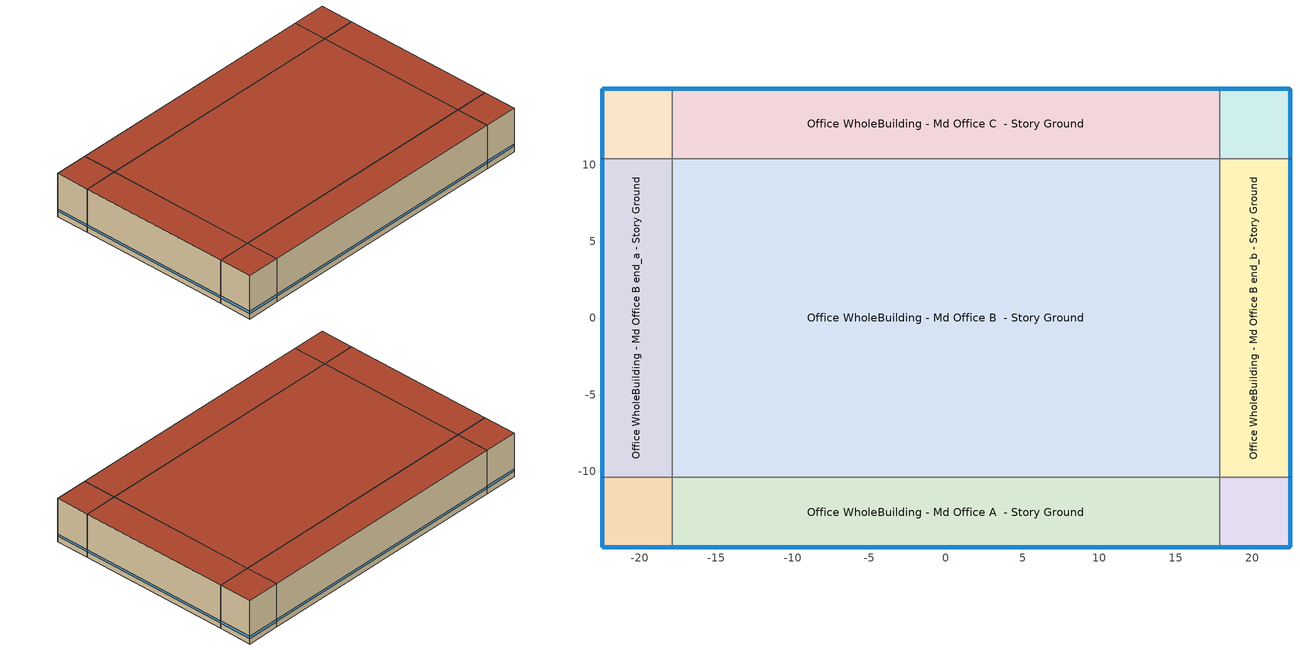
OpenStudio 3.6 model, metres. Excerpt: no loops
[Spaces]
Office WholeBuilding - Md Office A end_a - Story Ground
 floor ground (Foundation F 093 Perim 914 Area 209): -22.45,-14.97 -22.45,-10.4 -17.88,-10.4 -17.88,-14.97 z0
 wall outside: -22.45,-10.4 -22.45,-14.97 -17.88,-14.97 z0:6.1
 wall to Office WholeBuilding - Md Office B end_a - Story Ground: -17.88,-10.4 -22.45,-10.4 z0:6.1
 wall to Office WholeBuilding - Md Office A  - Story Ground: -17.88,-14.97 -17.88,-10.4 z0:6.1
 window: -22.45,-10.42 -22.45,-14.94 / -22.43,-14.97 -17.9,-14.97 z0.76:1.07
 roof outside: -17.88,-14.97 -17.88,-10.4 -22.45,-10.4 -22.45,-14.97 z6.1
Office WholeBuilding - Md Office B end_a - Story Ground
 floor ground (Foundation F 093 Perim 2079 Area 9505): -22.45,-10.4 -22.45,10.4 -17.88,10.4 -17.88,-10.4 z0
 wall outside: -22.45,10.4 -22.45,-10.4 z0:6.1
 wall to Office WholeBuilding - Md Office C end_a - Story Ground: -17.88,10.4 -22.45,10.4 z0:6.1
 wall to Office WholeBuilding - Md Office B  - Story Ground: -17.88,-10.4 -17.88,10.4 z0:6.1
 window: -22.45,10.37 -22.45,-10.37 z0.76:1.07
 roof outside: -17.88,-10.4 -17.88,10.4 -22.45,10.4 -22.45,-10.4 z6.1
Office WholeBuilding - Md Office C end_a - Story Ground
 floor ground (Foundation F 093 Perim 914 Area 209): -22.45,10.4 -22.45,14.97 -17.88,14.97 -17.88,10.4 z0
 wall outside: -17.88,14.97 -22.45,14.97 -22.45,10.4 z0:6.1
 wall to Office WholeBuilding - Md Office C  - Story Ground: -17.88,10.4 -17.88,14.97 z0:6.1
 window: -22.45,14.94 -22.45,10.42 / -17.9,14.97 -22.43,14.97 z0.76:1.07
 roof outside: -17.88,10.4 -17.88,14.97 -22.45,14.97 -22.45,10.4 z6.1
Office WholeBuilding - Md Office A  - Story Ground
 floor ground (Foundation F 093 Perim 3576 Area 16349): -17.88,-14.97 -17.88,-10.4 17.88,-10.4 17.88,-14.97 z0
 wall outside: -17.88,-14.97 17.88,-14.97 z0:6.1
 wall to Office WholeBuilding - Md Office B  - Story Ground: 17.88,-10.4 -17.88,-10.4 z0:6.1
 wall to Office WholeBuilding - Md Office A end_b - Story Ground: 17.88,-14.97 17.88,-10.4 z0:6.1
 window: -17.85,-14.97 17.85,-14.97 z0.76:1.07
 roof outside: 17.88,-14.97 17.88,-10.4 -17.88,-10.4 -17.88,-14.97 z6.1
Office WholeBuilding - Md Office B  - Story Ground
 floor ground (Foundation F 093 Perim 0 Area 74343): -17.88,-10.4 -17.88,10.4 17.88,10.4 17.88,-10.4 z0
 wall to Office WholeBuilding - Md Office C  - Story Ground: 17.88,10.4 -17.88,10.4 z0:6.1
 wall to Office WholeBuilding - Md Office B end_b - Story Ground: 17.88,-10.4 17.88,10.4 z0:6.1
 roof outside: 17.88,-10.4 17.88,10.4 -17.88,10.4 -17.88,-10.4 z6.1
Office WholeBuilding - Md Office C  - Story Ground
 floor ground (Foundation F 093 Perim 3576 Area 16349): -17.88,10.4 -17.88,14.97 17.88,14.97 17.88,10.4 z0
 wall outside: 17.88,14.97 -17.88,14.97 z0:6.1
 wall to Office WholeBuilding - Md Office C end_b - Story Ground: 17.88,10.4 17.88,14.97 z0:6.1
 window: 17.85,14.97 -17.85,14.97 z0.76:1.07
 roof outside: 17.88,10.4 17.88,14.97 -17.88,14.97 -17.88,10.4 z6.1
Office WholeBuilding - Md Office A end_b - Story Ground
 floor ground (Foundation F 093 Perim 914 Area 209): 17.88,-14.97 17.88,-10.4 22.45,-10.4 22.45,-14.97 z0
 wall outside: 17.88,-14.97 22.45,-14.97 22.45,-10.4 z0:6.1
 wall to Office WholeBuilding - Md Office B end_b - Story Ground: 22.45,-10.4 17.88,-10.4 z0:6.1
 window: 22.45,-14.94 22.45,-10.42 / 17.9,-14.97 22.43,-14.97 z0.76:1.07
 roof outside: 22.45,-14.97 22.45,-10.4 17.88,-10.4 17.88,-14.97 z6.1
Office WholeBuilding - Md Office B end_b - Story Ground
 floor ground (Foundation F 093 Perim 2079 Area 9505): 17.88,-10.4 17.88,10.4 22.45,10.4 22.45,-10.4 z0
 wall outside: 22.45,-10.4 22.45,10.4 z0:6.1
 wall to Office WholeBuilding - Md Office C end_b - Story Ground: 22.45,10.4 17.88,10.4 z0:6.1
 window: 22.45,-10.37 22.45,10.37 z0.76:1.07
 roof outside: 22.45,-10.4 22.45,10.4 17.88,10.4 17.88,-10.4 z6.1
Office WholeBuilding - Md Office C end_b - Story Ground
 floor ground (Foundation F 093 Perim 914 Area 209): 17.88,10.4 17.88,14.97 22.45,14.97 22.45,10.4 z0
 wall outside: 22.45,10.4 22.45,14.97 17.88,14.97 z0:6.1
 window: 22.43,14.97 17.9,14.97 / 22.45,10.42 22.45,14.94 z0.76:1.07
 roof outside: 22.45,10.4 22.45,14.97 17.88,14.97 17.88,10.4 z6.1
[Site]
Kodiak Airport: Latitude {deg}=57.75; Longitude {deg}=-152.5; Time Zone {hr}=-9; Elevation {m}=5; Terrain=City
[ClimateZones]
Climate Zone Institution Name 1=ASHRAE; Climate Zone Document Name 1=ANSI/ASHRAE Standard 169; Climate Zone Document Year 1=2006; Climate Zone Value 1=8A; Climate Zone Institution Name 2=CEC; Climate Zone Document Name 2=California Climate Zone Descriptions; Climate Zone Document Year 2=1995
[Site:WaterMainsTemperature]
Calculation Method=Correlation; Annual Average Outdoor Air Temperature {C}=-1.525; Maximum Difference In Monthly Average Outdoor Air Temperatures {deltaC}=36.2
[Site:GroundTemperature:FCfactorMethod]
January Ground Temperature {C}=-3.1; February Ground Temperature {C}=-17.7; March Ground Temperature {C}=-19.3; April Ground Temperature {C}=-17.6; May Ground Temperature {C}=-15.4; June Ground Temperature {C}=-10.3; July Ground Temperature {C}=0.7; August Ground Temperature {C}=10.6; September Ground Temperature {C}=16; October Ground Temperature {C}=16.9; November Ground Temperature {C}=14.2; December Ground Temperature {C}=6.7
[SizingPeriod:DesignDay] Barometric Pressure {Pa}=100917; Rain Indicator=No; Snow Indicator=No; Day of Month=21; Daylight Saving Time Indicator=No; Humidity Condition Type=Wetbulb; Dry-Bulb Temperature Range Modifier Type=DefaultMultipliers
Name | Maximum Dry-Bulb Temperature {C} | Daily Dry-Bulb Temperature Range {deltaC} | Wind Speed {m/s} | Wind Direction {deg} | Month | Day Type | Wetbulb or DewPoint at Maximum Dry-Bulb {C} | Solar Model Indicator | ASHRAE Clear Sky Optical Depth for Beam Irradiance | ASHRAE Clear Sky Optical Depth for Diffuse Irradiance | Sky Clearness
Kodiak December .4% Condns WB=>MCDB | 6.5 | 5.1 | 5 | 320 | 12 | SummerDesignDay | 6.2 | ASHRAETau | 0.359 | 2.403
Kodiak November .4% Condns WB=>MCDB | 8.7 | 5.3 | 5 | 320 | 11 | SummerDesignDay | 8.2 | ASHRAETau | 0.358 | 2.388
Kodiak October .4% Condns WB=>MCDB | 11.3 | 6.2 | 5 | 320 | 10 | SummerDesignDay | 10.7 | ASHRAETau | 0.34 | 2.431
Kodiak September .4% Condns WB=>MCDB | 16.2 | 6.4 | 5 | 320 | 9 | SummerDesignDay | 13.8 | ASHRAETau | 0.333 | 2.489
Kodiak August .4% Condns WB=>MCDB | 21.4 | 6.3 | 5 | 320 | 8 | SummerDesignDay | 16.9 | ASHRAETau | 0.322 | 2.497
Kodiak July .4% Condns WB=>MCDB | 22.8 | 5.5 | 5 | 320 | 7 | SummerDesignDay | 16.6 | ASHRAETau | 0.316 | 2.499
Kodiak June .4% Condns WB=>MCDB | 20.3 | 5.4 | 5 | 320 | 6 | SummerDesignDay | 14.7 | ASHRAETau | 0.317 | 2.453
Kodiak May .4% Condns WB=>MCDB | 17 | 5.9 | 5 | 320 | 5 | SummerDesignDay | 11.2 | ASHRAETau | 0.314 | 2.447
Kodiak April .4% Condns WB=>MCDB | 11.4 | 5.4 | 5 | 320 | 4 | SummerDesignDay | 8 | ASHRAETau | 0.323 | 2.439
Kodiak March .4% Condns WB=>MCDB | 6.3 | 5.5 | 5 | 320 | 3 | SummerDesignDay | 5.2 | ASHRAETau | 0.337 | 2.384
Kodiak February .4% Condns WB=>MCDB | 6.1 | 4.9 | 5 | 320 | 2 | SummerDesignDay | 5.5 | ASHRAETau | 0.336 | 2.429
Kodiak January .4% Condns WB=>MCDB | 5.7 | 4.7 | 5 | 320 | 1 | SummerDesignDay | 5.5 | ASHRAETau | 0.326 | 2.48
Kodiak December .4% Condns DB=>MCWB | 6.9 | 5.1 | 5 | 320 | 12 | SummerDesignDay | 5.6 | ASHRAETau | 0.359 | 2.403
Kodiak November .4% Condns DB=>MCWB | 9.4 | 5.3 | 5 | 320 | 11 | SummerDesignDay | 7.3 | ASHRAETau | 0.358 | 2.388
Kodiak October .4% Condns DB=>MCWB | 12.6 | 6.2 | 5 | 320 | 10 | SummerDesignDay | 9.4 | ASHRAETau | 0.34 | 2.431
Kodiak September .4% Condns DB=>MCWB | 18 | 6.4 | 5 | 320 | 9 | SummerDesignDay | 12.5 | ASHRAETau | 0.333 | 2.489
Kodiak August .4% Condns DB=>MCWB | 22.6 | 6.3 | 5 | 320 | 8 | SummerDesignDay | 16 | ASHRAETau | 0.322 | 2.497
Kodiak July .4% Condns DB=>MCWB | 24.2 | 5.5 | 5 | 320 | 7 | SummerDesignDay | 16.2 | ASHRAETau | 0.316 | 2.499
Kodiak June .4% Condns DB=>MCWB | 22.3 | 5.4 | 5 | 320 | 6 | SummerDesignDay | 13.8 | ASHRAETau | 0.317 | 2.453
Kodiak May .4% Condns DB=>MCWB | 18.8 | 5.9 | 5 | 320 | 5 | SummerDesignDay | 10.5 | ASHRAETau | 0.314 | 2.447
Kodiak April .4% Condns DB=>MCWB | 12.9 | 5.4 | 5 | 320 | 4 | SummerDesignDay | 7 | ASHRAETau | 0.323 | 2.439
Kodiak March .4% Condns DB=>MCWB | 8.3 | 5.5 | 5 | 320 | 3 | SummerDesignDay | 3.9 | ASHRAETau | 0.337 | 2.384
Kodiak February .4% Condns DB=>MCWB | 6.9 | 4.9 | 5 | 320 | 2 | SummerDesignDay | 4.6 | ASHRAETau | 0.336 | 2.429
Kodiak January .4% Condns DB=>MCWB | 6.8 | 4.7 | 5 | 320 | 1 | SummerDesignDay | 4 | ASHRAETau | 0.326 | 2.48
Kodiak Ann Clg .4% Condns WB=>MDB | 18.9 | 6.3 | 5 | 320 | 8 | SummerDesignDay | 15 | ASHRAETau | 0.322 | 2.497
Kodiak Ann Clg .4% Condns DB=>MWB | 20.3 | 6.3 | 5 | 320 | 8 | SummerDesignDay | 14.1 | ASHRAETau | 0.322 | 2.497
Kodiak Ann Htg 99.6% Condns DB | -12.8 | 0 | 5.6 | 290 | 1 | WinterDesignDay | -12.8 | ASHRAEClearSky |  |  | 0
[Building]
DOE Ref 1980-2004|MediumOffice: North Axis {deg}=0; Default Construction Set=DOE Ref 1980-2004 - Office - ASHRAE 169-2013-8A; Default Schedule Set=Building Default Schedule Set; Standards Number of Stories=1; Standards Number of Above Ground Stories=1; Standards Building Type=Office
[Material:NoMass] Thermal Absorptance=0.9; Solar Absorptance=0.7
Name | Roughness | Thermal Resistance {m2-K/W} | Visible Absorptance
CP02 CARPET PAD | VeryRough | 0.21648 | 0.8
Typical Carpet Pad | Smooth | 0.21648 | 0.8
Typical Insulation R-18.89 | Smooth | 3.32639 | 0.7
Typical Insulation R-31.14 | Smooth | 5.48422 | 0.7
Typical Insulation | Smooth | 0.0282222 | 0.7
[Material]
Name | Roughness | Thickness {m} | Conductivity {W/m-K} | Density {kg/m3} | Specific Heat {J/kg-K} | Thermal Absorptance | Solar Absorptance | Visible Absorptance
100mm Normalweight concrete floor | MediumSmooth | 0.1016 | 2.31 | 2322 | 832
G01 13mm gypsum board | Smooth | 0.0127 | 0.16 | 800 | 1090 | 0.9 | 0.7 | 0.5
4 in. Normalweight Concrete Floor | MediumRough | 0.1016 | 2.31 | 2322 | 832 | 0.9 | 0.7 | 0.7
8 in. Concrete Block Basement Wall | MediumRough | 0.2032 | 1.326 | 1842 | 912 | 0.9 | 0.7 | 0.7
F08 Metal surface; Metal Roof Surface | Smooth | 0.0008 | 45.28 | 7824 | 500 | 0.9 | 0.7 | 0.7
G05 25mm wood | MediumSmooth | 0.0254 | 0.15 | 608 | 1630 | 0.9 | 0.5 | 0.5
1IN Stucco | Smooth | 0.0253 | 0.6918 | 1858 | 837 | 0.9 | 0.7 | 0.92
8IN CONCRETE HW RefBldg | Rough | 0.2032 | 1.311 | 2240 | 836.8 | 0.9 | 0.7 | 0.7
1/2IN Gypsum | Smooth | 0.0127 | 0.16 | 784.9 | 830 | 0.9 | 0.4 | 0.4
Roof Membrane | VeryRough | 0.0095 | 0.16 | 1121.29 | 1460 | 0.9 | 0.7 | 0.7
6 in. Normalweight Concrete Floor | MediumRough | 0.1524 | 2.31 | 2322 | 832 | 0.9 | 0.7 | 0.7
[Construction:FfactorGroundFloor] F-Factor {W/m-K}=0.934597
Name | Area {m2} | PerimeterExposed {m}
Foundation F 093 Perim 914 Area 209 | 20.9032 | 9.144
Foundation F 093 Perim 2079 Area 9505 | 95.0547 | 20.7906
Foundation F 093 Perim 3576 Area 16349 | 163.485 | 35.7579
Foundation F 093 Perim 0 Area 74343 | 743.429 | 0
[DefaultSurfaceConstructions]
Name | Floor Construction | Wall Construction | Roof Ceiling Construction
Default Surface Constructions 7 | Typical Insulated Exterior Mass Floor | Typical Insulated Exterior Mass Wall R-21.28 | Typical IEAD Roof R-32.26
Default Surface Constructions 8 | Typical Interior Floor | Typical Interior Wall | Typical Interior Ceiling
Default Surface Constructions 9 | Typical Insulated Carpeted 6in Slab Floor | Typical Insulated Basement Mass Wall
[Construction]
Typical Interior Floor: 100mm Normalweight concrete floor, CP02 CARPET PAD
Typical Interior Wall: G01 13mm gypsum board, G01 13mm gypsum board
Typical Interior Ceiling: CP02 CARPET PAD, 100mm Normalweight concrete floor
Typical Insulated Basement Mass Wall: 8 in. Concrete Block Basement Wall
Typical Interior Window: Clear 3mm
Typical Interior Door; Typical Interior Partition: G05 25mm wood
Typical Insulated Exterior Mass Floor: Typical Insulation R-18.89, 4 in. Normalweight Concrete Floor, Typical Carpet Pad
Typical Insulated Exterior Mass Wall R-21.28: 1IN Stucco, 8IN CONCRETE HW RefBldg, Typical Insulation R-18.89, 1/2IN Gypsum
Typical IEAD Roof R-32.26: Roof Membrane, Typical Insulation R-31.14, Metal Roof Surface
Typical Insulated Carpeted 6in Slab Floor: 6 in. Normalweight Concrete Floor, Typical Carpet Pad
U 0.52 SHGC 0.615 Simple Glazing Window U-0.52 SHGC 0.49: U 0.52 SHGC 0.615 Simple Glazing U-0.52 SHGC 0.49
U 0.52 SHGC 0.615 Simple Glazing Window U-0.52 SHGC 0.49 1: U 0.52 SHGC 0.615 Simple Glazing U-0.52 SHGC 0.49 1
Typical Insulated Metal Door: F08 Metal surface, Typical Insulation
U 0.88 SHGC 0.16 Sgl Ref-A-L Clr 6mm: REF A CLEAR LO 6MM
Typical Overhead Door: Typical Insulation
[DefaultSubSurfaceConstructions]
Name | Fixed Window Construction | Operable Window Construction | Door Construction | Glass Door Construction | Overhead Door Construction | Tubular Daylight Dome Construction | Tubular Daylight Diffuser Construction
Default Sub Surface Constructions 5 | U 0.52 SHGC 0.615 Simple Glazing Window U-0.52 SHGC 0.49 | U 0.52 SHGC 0.615 Simple Glazing Window U-0.52 SHGC 0.49 1 | Typical Insulated Metal Door | U 0.88 SHGC 0.16 Sgl Ref-A-L Clr 6mm | Typical Overhead Door | Typical Interior Window | Typical Interior Window
Default Sub Surface Constructions 6 | Typical Interior Window | Typical Interior Window | Typical Interior Door
[WindowMaterial:Glazing] Optical Data Type=SpectralAverage; Infrared Transmittance at Normal Incidence=0; Front Side Infrared Hemispherical Emissivity=0.84; Conductivity {W/m-K}=0.9; Dirt Correction Factor for Solar and Visible Transmittance=1; Solar Diffusing=No
Name | Thickness {m} | Solar Transmittance at Normal Incidence | Front Side Solar Reflectance at Normal Incidence | Back Side Solar Reflectance at Normal Incidence | Visible Transmittance at Normal Incidence | Front Side Visible Reflectance at Normal Incidence | Back Side Visible Reflectance at Normal Incidence | Back Side Infrared Hemispherical Emissivity
Clear 3mm | 0.003 | 0.837 | 0.075 | 0.075 | 0.898 | 0.081 | 0.081 | 0.84
REF A CLEAR LO 6MM | 0.006 | 0.066 | 0.341 | 0.493 | 0.08 | 0.41 | 0.37 | 0.4
[DefaultConstructionSet]
DOE Ref 1980-2004 - Office - ASHRAE 169-2013-8A: Default Exterior Surface Constructions=Default Surface Constructions 7; Default Interior Surface Constructions=Default Surface Constructions 8; Default Ground Contact Surface Constructions=Default Surface Constructions 9; Default Exterior SubSurface Constructions=Default Sub Surface Constructions 5; Default Interior SubSurface Constructions=Default Sub Surface Constructions 6; Interior Partition Construction=Typical Interior Partition
[WindowMaterial:SimpleGlazingSystem] U-Factor {W/m2-K}=2.9527; Solar Heat Gain Coefficient=0.49; Visible Transmittance=0.41
U 0.52 SHGC 0.615 Simple Glazing U-0.52 SHGC 0.49; U 0.52 SHGC 0.615 Simple Glazing U-0.52 SHGC 0.49 1
[SpaceType]
Office WholeBuilding - Md Office - DOE Ref 1980-2004: Default Schedule Set=Office WholeBuilding - Md Office Schedule Set; Design Specification Outdoor Air Object=Office WholeBuilding - Md Office Ventilation; Standards Building Type=Office; Standards Space Type=WholeBuilding - Md Office
[People:Definition]
Office WholeBuilding - Md Office People Definition: Number of People Calculation Method=People/Area; People per Space Floor Area {person/m2}=0.0538196; Fraction Radiant=0.3
[Lights:Definition]
Office WholeBuilding - Md Office Lights Definition: Design Level Calculation Method=Watts/Area; Watts per Space Floor Area {W/m2}=16.8993; Fraction Radiant=0.4; Fraction Visible=0.2; Return Air Fraction=0.4
[ElectricEquipment:Definition]
Office WholeBuilding - Md Office Elec Equip Definition: Design Level Calculation Method=Watts/Area; Watts per Space Floor Area {W/m2}=10.7639; Fraction Latent=0; Fraction Radiant=0.5; Fraction Lost=0
[AvailabilityManager:NightCycle] Applicability Schedule=Always On Discrete; Control Type=CycleOnAny; Thermostat Tolerance {deltaC}=1; Cycling Run Time {s}=1800
Availability Manager Night Cycle 1; Availability Manager Night Cycle 2; Availability Manager Night Cycle 3; Availability Manager Night Cycle 4; Availability Manager Night Cycle 5; Availability Manager Night Cycle 6; Availability Manager Night Cycle 7; Availability Manager Night Cycle 8; Availability Manager Night Cycle 9; Availability Manager Night Cycle 10; Availability Manager Night Cycle 11; Availability Manager Night Cycle 12; Availability Manager Night Cycle 13; Availability Manager Night Cycle 14
[Exterior:Lights:Definition]
Name | Design Level {W}
Occ Sensing Exterior Lights Def | 861.3
NonDimming Exterior Lights Def | 50.7
[Exterior:Lights] Control Option=AstronomicalClock
Name | Exterior Lights Definition | Schedule
Occ Sensing Exterior Lights Def | Occ Sensing Exterior Lights Def | OfficeSmall Exterior_lighting_schedule_b
NonDimming Exterior Lights Def | NonDimming Exterior Lights Def | OfficeSmall Exterior_lighting_schedule_a
[BuildingStory]
Story Ground: Nominal Z Coordinate {m}=0; Nominal Floor to Floor Height {m}=6.096
[Space] Space Type=Office WholeBuilding - Md Office - DOE Ref 1980-2004; Building Story=Story Ground
Name | Thermal Zone
Office WholeBuilding - Md Office A end_a - Story Ground | Zone Office WholeBuilding - Md Office A end_a - Story Ground
Office WholeBuilding - Md Office B end_a - Story Ground | Zone Office WholeBuilding - Md Office B end_a - Story Ground
Office WholeBuilding - Md Office C end_a - Story Ground | Zone Office WholeBuilding - Md Office C end_a - Story Ground
Office WholeBuilding - Md Office A  - Story Ground | Zone Office WholeBuilding - Md Office A  - Story Ground
Office WholeBuilding - Md Office B  - Story Ground | Zone Office WholeBuilding - Md Office B  - Story Ground
Office WholeBuilding - Md Office C  - Story Ground | Zone Office WholeBuilding - Md Office C  - Story Ground
Office WholeBuilding - Md Office A end_b - Story Ground | Zone Office WholeBuilding - Md Office A end_b - Story Ground
Office WholeBuilding - Md Office B end_b - Story Ground | Zone Office WholeBuilding - Md Office B end_b - Story Ground
Office WholeBuilding - Md Office C end_b - Story Ground | Zone Office WholeBuilding - Md Office C end_b - Story Ground
[ThermalZone] Multiplier=1; Use Ideal Air Loads=No
Name | Thermostat
Zone Office WholeBuilding - Md Office A end_a - Story Ground | Office WholeBuilding - Md Office - DOE Ref 1980-2004 Thermostat 1
Zone Office WholeBuilding - Md Office B end_a - Story Ground | Office WholeBuilding - Md Office - DOE Ref 1980-2004 Thermostat 4
Zone Office WholeBuilding - Md Office C end_a - Story Ground | Office WholeBuilding - Md Office - DOE Ref 1980-2004 Thermostat 7
Zone Office WholeBuilding - Md Office A  - Story Ground | Office WholeBuilding - Md Office - DOE Ref 1980-2004 Thermostat
Zone Office WholeBuilding - Md Office B  - Story Ground | Office WholeBuilding - Md Office - DOE Ref 1980-2004 Thermostat 3
Zone Office WholeBuilding - Md Office C  - Story Ground | Office WholeBuilding - Md Office - DOE Ref 1980-2004 Thermostat 6
Zone Office WholeBuilding - Md Office A end_b - Story Ground | Office WholeBuilding - Md Office - DOE Ref 1980-2004 Thermostat 2
Zone Office WholeBuilding - Md Office B end_b - Story Ground | Office WholeBuilding - Md Office - DOE Ref 1980-2004 Thermostat 5
Zone Office WholeBuilding - Md Office C end_b - Story Ground | Office WholeBuilding - Md Office - DOE Ref 1980-2004 Thermostat 8
[DesignSpecification:OutdoorAir]
Office WholeBuilding - Md Office Ventilation: Outdoor Air Method=Sum; Outdoor Air Flow per Person {m3/s-person}=0.00943895
[DefaultScheduleSet]
Name | Number of People Schedule | People Activity Level Schedule | Lighting Schedule | Electric Equipment Schedule | Infiltration Schedule | Hours of Operation Schedule
Office WholeBuilding - Md Office Schedule Set | Medium Office Bldg Occ | Medium Office Activity | Office Bldg Light | Medium Office Bldg Equip | Medium Office Infil Quarter On
Building Default Schedule Set |  |  |  |  |  | Building Hours of Operation NonResidential
[People]
Office WholeBuilding - Md Office People: People Definition=Office WholeBuilding - Md Office People Definition; Space or SpaceType=Office WholeBuilding - Md Office - DOE Ref 1980-2004; Work Efficiency Schedule=Work Efficiency Schedule; Clothing Insulation Schedule=Clothing Schedule; Air Velocity Schedule=Air Velocity Schedule; Multiplier=1
[Lights]
Office WholeBuilding - Md Office Lights: Lights Definition=Office WholeBuilding - Md Office Lights Definition; Space or SpaceType=Office WholeBuilding - Md Office - DOE Ref 1980-2004; Fraction Replaceable=0
[ElectricEquipment]
Office WholeBuilding - Md Office Elec Equip: Electric Equipment Definition=Office WholeBuilding - Md Office Elec Equip Definition; Space or SpaceType=Office WholeBuilding - Md Office - DOE Ref 1980-2004
[SpaceInfiltration:DesignFlowRate] Schedule=Always On Discrete; Design Flow Rate Calculation Method=Flow/ExteriorArea; Constant Term Coefficient=1; Temperature Term Coefficient=0; Velocity Term Coefficient=0; Velocity Squared Term Coefficient=0
Name | Space or SpaceType | Flow per Exterior Surface Area {m3/s-m2}
Office WholeBuilding - Md Office A  - Story Ground Infiltration | Office WholeBuilding - Md Office A  - Story Ground | 0.000585847
Office WholeBuilding - Md Office A end_a - Story Ground Infiltration | Office WholeBuilding - Md Office A end_a - Story Ground | 0.000745623
Office WholeBuilding - Md Office A end_b - Story Ground Infiltration | Office WholeBuilding - Md Office A end_b - Story Ground | 0.000745623
Office WholeBuilding - Md Office B end_a - Story Ground Infiltration | Office WholeBuilding - Md Office B end_a - Story Ground | 0.000585847
Office WholeBuilding - Md Office B end_b - Story Ground Infiltration | Office WholeBuilding - Md Office B end_b - Story Ground | 0.000585847
Office WholeBuilding - Md Office C  - Story Ground Infiltration | Office WholeBuilding - Md Office C  - Story Ground | 0.000585847
Office WholeBuilding - Md Office C end_a - Story Ground Infiltration | Office WholeBuilding - Md Office C end_a - Story Ground | 0.000745623
Office WholeBuilding - Md Office C end_b - Story Ground Infiltration | Office WholeBuilding - Md Office C end_b - Story Ground | 0.000745623
[ThermostatSetpoint:DualSetpoint] Heating Setpoint Temperature Schedule=Medium Office HtgSetp; Cooling Setpoint Temperature Schedule=Medium Office ClgSetp
Office WholeBuilding - Md Office - DOE Ref 1980-2004 Thermostat; Office WholeBuilding - Md Office - DOE Ref 1980-2004 Thermostat 1; Office WholeBuilding - Md Office - DOE Ref 1980-2004 Thermostat 2; Office WholeBuilding - Md Office - DOE Ref 1980-2004 Thermostat 3; Office WholeBuilding - Md Office - DOE Ref 1980-2004 Thermostat 4; Office WholeBuilding - Md Office - DOE Ref 1980-2004 Thermostat 5; Office WholeBuilding - Md Office - DOE Ref 1980-2004 Thermostat 6; Office WholeBuilding - Md Office - DOE Ref 1980-2004 Thermostat 7; Office WholeBuilding - Md Office - DOE Ref 1980-2004 Thermostat 8
[Schedule:Constant]
Always On Discrete: Value=1
[Schedule:Ruleset]
Name | Default Day Schedule | Summer Design Day Schedule | Winter Design Day Schedule
Clothing Schedule | Clothing Schedule Default Winter Clothes
Air Velocity Schedule | Air Velocity Schedule Default
Work Efficiency Schedule | Work Efficiency Schedule Default
OfficeSmall Exterior_lighting_schedule_b | OfficeSmall Exterior_lighting_schedule_b Default | OfficeSmall Exterior_lighting_schedule_b Summer Design Day | OfficeSmall Exterior_lighting_schedule_b Winter Design Day
OfficeSmall Exterior_lighting_schedule_a | OfficeSmall Exterior_lighting_schedule_a Default | OfficeSmall Exterior_lighting_schedule_a Summer Design Day | OfficeSmall Exterior_lighting_schedule_a Winter Design Day
Medium Office Bldg Occ | Medium Office Bldg Occ Default | Medium Office Bldg Occ Summer Design Day | Medium Office Bldg Occ Winter Design Day
Medium Office Activity | Medium Office Activity Default | Medium Office Activity Summer Design Day | Medium Office Activity Winter Design Day
Office Bldg Light | Office Bldg Light Default | Office Bldg Light Summer Design Day | Office Bldg Light Winter Design Day
Medium Office Bldg Equip | Medium Office Bldg Equip Default | Medium Office Bldg Equip Summer Design Day | Medium Office Bldg Equip Winter Design Day
Medium Office Infil Quarter On | Medium Office Infil Quarter On Default | Medium Office Infil Quarter On Summer Design Day | Medium Office Infil Quarter On Winter Design Day
Medium Office HtgSetp | Medium Office HtgSetp Default | Medium Office HtgSetp Summer Design Day | Medium Office HtgSetp Winter Design Day
Medium Office ClgSetp | Medium Office ClgSetp Default | Medium Office ClgSetp Summer Design Day | Medium Office ClgSetp Winter Design Day
Building Hours of Operation NonResidential | Building Hours of Operation NonResidential Default | Building Hours of Operation NonResidential Summer Design Day | Building Hours of Operation NonResidential Winter Design Day
[Schedule:Day]
Clothing Schedule Default Winter Clothes; Office Bldg Light Summer Design Day; Medium Office Bldg Equip Summer Design Day; Medium Office Infil Quarter On Sun Day; Building Hours of Operation NonResidential Winter Design Day; Building Hours of Operation NonResidential Summer Design Day: 24, 0, 1
Clothing Schedule Summer Clothes: 24, 0, 0.5
Air Velocity Schedule Default: 24, 0, 0.2
Work Efficiency Schedule Default; Medium Office Bldg Occ Winter Design Day; Office Bldg Light Winter Design Day; Medium Office Bldg Equip Winter Design Day; Building Hours of Operation NonResidential Default; Building Hours of Operation NonResidential Sunday: 24, 0, 0
OfficeSmall Exterior_lighting_schedule_b Default; OfficeSmall Exterior_lighting_schedule_b Winter Design Day; OfficeSmall Exterior_lighting_schedule_b Summer Design Day: 6, 0, 0.7, 24, 0, 1
OfficeSmall Exterior_lighting_schedule_a Default; OfficeSmall Exterior_lighting_schedule_a Winter Design Day; OfficeSmall Exterior_lighting_schedule_a Summer Design Day: 6, 0, 0, 24, 0, 1
Medium Office Bldg Occ Default: Yes, 0, 30, 0.95, 0, 45, 0.95, 0, 55, 0.2, 1, 0, 0.1, 1, 10, 0.0958333, 1, 20, 0.0916667, 1, 30, 0.0875, 1, 40, 0.0833333, 1, 50, 0.0791667, 2, 0, 0.075, 2, 10, 0.0708333, 2, 20, 0.0666667, 2, 30, 0.0625, 2, 40, 0.0583333, 2, 50, 0.0541667, 3, 0, 0.05, 3, 10, 0.0458333, 3, 20, 0.0416667, 3, 30, 0.0375, 3, 40, 0.0333333, 3, 50, 0.0291667, 4, 0, 0.025, 4, 10, 0.0208333, 4, 20, 0.0166667, 4, 30, 0.0125, 4, 40, 0.00833333, 4, 50, 0.00416667, 5, 0, 0, 5, 10, 0.00707071, 5, 20, 0.0141414, 5, 30, 0.0212121, 5, 40, 0.0282828, 5, 50, 0.0353535, 6, 0, 0.0424242, 6, 10, 0.0494949, 6, 20, 0.0565657, 6, 30, 0.0636364, 6, 40, 0.0707071, 6, 50, 0.0777778, 7, 0, 0.0848485, 7, 10, 0.0919192, 7, 20, 0.0989899, 7, 30, 0.106061, 7, 40, 0.113131, 7, 50, 0.120202, 8, 0, 0.127273, 8, 10, 0.134343, 8, 20, 0.141414, 8, 30, 0.148485, 8, 40, 0.155556, 8, 50, 0.162626, 9, 0, 0.169697, 9, 10, 0.176768, 9, 20, 0.183838, 9, 30, 0.190909, 9, 39, 0.19798, 9, 49, 0.205051, 9, 59, 0.212121, 10, 9, 0.219192, 10, 19, 0.226263, 10, 29, 0.233333, 10, 39, 0.240404, 10, 49, 0.247475, 10, 59, 0.254545, 11, 9, 0.261616, 11, 19, 0.268687, 11, 29, 0.275758, 11, 39, 0.282828, 11, 49, 0.289899, 11, 59, 0.29697, 12, 9, 0.30404, 12, 19, 0.311111, 12, 29, 0.318182, 12, 39, 0.325253, 12, 49, 0.332323, 12, 59, 0.339394, 13, 9, 0.346465, 13, 19, 0.353535, 13, 29, 0.360606, 13, 39, 0.367677, 13, 49, 0.374747, 13, 59, 0.381818, 14, 9, 0.388889, 14, 19, 0.39596, 14, 29, 0.40303, 14, 39, 0.410101, 14, 49, 0.417172, 14, 59, 0.424242, 15, 9, 0.431313, 15, 19, 0.438384, 15, 29, 0.445455, 15, 39, 0.452525, 15, 49, 0.459596, 15, 59, 0.466667, 16, 9, 0.473737, 16, 19, 0.480808, 16, 29, 0.487879, 16, 39, 0.494949, 16, 49, 0.50202, 16, 59, 0.509091, 17, 9, 0.516162, 17, 19, 0.523232, 17, 29, 0.530303, 17, 39, 0.537374, 17, 49, 0.544444, 17, 59, 0.551515, 18, 9, 0.558586, 18, 19, 0.565657, 18, 29, 0.572727, 18, 39, 0.579798, 18, 49, 0.586869, 18, 59, 0.593939, 19, 9, 0.60101, 19, 19, 0.608081, 19, 29, 0.615152, 19, 39, 0.622222, 19, 49, 0.629293, 19, 59, 0.636364, 20, 9, 0.643434, 20, 19, 0.650505, 20, 29, 0.657576, 20, 39, 0.664646, 20, 49, 0.671717, 20, 59, 0.678788, 21, 9, 0.685859, 21, 19, 0.692929, 21, 29, 0.7, 21, 30, 0.7, 21, 40, 0.65, 21, 50, 0.6, 22, 0, 0.55, 22, 10, 0.5, 22, 20, 0.45, 22, 30, 0.4, 22, 40, 0.491667, 22, 50, 0.583333, 23, 0, 0.675, 23, 10, 0.766667, 23, 20, 0.858333, 23, 30, 0.95, 24, 0, 0.95
Medium Office Bldg Occ Sat Day: Yes, 5, 0, 0, 5, 10, 0.00833333, 5, 20, 0.0166667, 5, 30, 0.025, 5, 40, 0.0333333, 5, 50, 0.0416667, 6, 0, 0.05, 6, 10, 0.0583333, 6, 20, 0.0666667, 6, 30, 0.075, 6, 40, 0.0833333, 6, 50, 0.0916667, 7, 0, 0.1, 7, 10, 0.133333, 7, 20, 0.166667, 7, 30, 0.2, 7, 40, 0.233333, 7, 50, 0.266667, 8, 0, 0.3, 8, 10, 0.333333, 8, 20, 0.366667, 8, 30, 0.4, 8, 39, 0.433333, 8, 49, 0.466667, 8, 59, 0.5, 9, 0, 0.5, 12, 30, 0.5, 12, 39, 0.477778, 12, 49, 0.455556, 12, 59, 0.433333, 13, 9, 0.411111, 13, 19, 0.388889, 13, 29, 0.366667, 13, 39, 0.344444, 13, 49, 0.322222, 13, 59, 0.3, 14, 9, 0.277778, 14, 19, 0.255556, 14, 29, 0.233333, 14, 39, 0.211111, 14, 49, 0.188889, 14, 59, 0.166667, 15, 9, 0.144444, 15, 19, 0.122222, 15, 29, 0.1, 15, 30, 0.1, 15, 39, 0.0944444, 15, 49, 0.0888889, 15, 59, 0.0833333, 16, 9, 0.0777778, 16, 19, 0.0722222, 16, 30, 0.0666667, 16, 40, 0.0611111, 16, 50, 0.0555556, 17, 0, 0.05, 17, 10, 0.0444444, 17, 20, 0.0388889, 17, 30, 0.0333333, 17, 40, 0.0277778, 17, 50, 0.0222222, 18, 0, 0.0166667, 18, 10, 0.0111111, 18, 20, 0.00555556, 18, 30, 0, 24, 0, 0
Medium Office Bldg Occ Summer Design Day: 6, 0, 0, 22, 0, 1, 24, 0, 0.05
Medium Office Bldg Occ WntrDsn|Sun Day: Yes, 24, 0, 0
Medium Office Activity Default; autogen Medium Office Activity 0_day_sch; autogen Medium Office Activity 1_day_sch: Yes, 24, 0, 120
Medium Office Activity Winter Design Day; Medium Office Activity Summer Design Day: 24, 0, 120
Office Bldg Light Default: Yes, 0, 10, 0.7, 0, 20, 0.8, 0, 30, 0.9, 0, 40, 0.266667, 0, 50, 0.233333, 1, 0, 0.2, 1, 30, 0.2, 1, 40, 0.1875, 1, 50, 0.175, 2, 0, 0.1625, 2, 10, 0.15, 2, 20, 0.1375, 2, 30, 0.125, 2, 40, 0.1125, 2, 50, 0.1, 3, 0, 0.0875, 3, 10, 0.075, 3, 20, 0.0625, 3, 30, 0.05, 20, 0, 0.05, 20, 10, 0.0541667, 20, 20, 0.0583333, 20, 30, 0.0625, 20, 40, 0.0666667, 20, 50, 0.0708333, 21, 0, 0.075, 21, 10, 0.0791667, 21, 20, 0.0833333, 21, 30, 0.0875, 21, 40, 0.0916667, 21, 50, 0.0958333, 22, 0, 0.1, 22, 10, 0.166667, 22, 20, 0.233333, 22, 30, 0.3, 23, 30, 0.3, 23, 40, 0.4, 23, 50, 0.5, 24, 0, 0.6
Office Bldg Light Sat Day: Yes, 5, 0, 0.05, 5, 10, 0.0541667, 5, 20, 0.0583333, 5, 30, 0.0625, 5, 40, 0.0666667, 5, 50, 0.0708333, 6, 0, 0.075, 6, 10, 0.0791667, 6, 20, 0.0833333, 6, 30, 0.0875, 6, 40, 0.0916667, 6, 50, 0.0958333, 7, 0, 0.1, 7, 10, 0.116667, 7, 20, 0.133333, 7, 30, 0.15, 7, 40, 0.166667, 7, 50, 0.183333, 8, 0, 0.2, 8, 10, 0.216667, 8, 20, 0.233333, 8, 30, 0.25, 8, 39, 0.266667, 8, 49, 0.283333, 8, 59, 0.3, 9, 0, 0.3, 10, 0, 0.3, 10, 9, 0.29375, 10, 19, 0.2875, 10, 29, 0.28125, 10, 39, 0.275, 10, 49, 0.26875, 10, 59, 0.2625, 11, 9, 0.25625, 11, 19, 0.25, 11, 29, 0.24375, 11, 39, 0.2375, 11, 49, 0.23125, 11, 59, 0.225, 12, 9, 0.21875, 12, 19, 0.2125, 12, 29, 0.20625, 12, 39, 0.2, 12, 49, 0.19375, 12, 59, 0.1875, 13, 9, 0.18125, 13, 19, 0.175, 13, 29, 0.16875, 13, 39, 0.1625, 13, 49, 0.15625, 13, 59, 0.15, 14, 0, 0.15, 15, 0, 0.15, 15, 9, 0.145833, 15, 19, 0.141667, 15, 29, 0.1375, 15, 39, 0.133333, 15, 49, 0.129167, 15, 59, 0.125, 16, 9, 0.120833, 16, 19, 0.116667, 16, 30, 0.1125, 16, 40, 0.108333, 16, 50, 0.104167, 17, 0, 0.1, 17, 10, 0.0958333, 17, 20, 0.0916667, 17, 30, 0.0875, 17, 40, 0.0833333, 17, 50, 0.0791667, 18, 0, 0.075, 18, 10, 0.0708333, 18, 20, 0.0666667, 18, 30, 0.0625, 18, 40, 0.0583333, 18, 50, 0.0541667, 19, 0, 0.05, 24, 0, 0.05
Office Bldg Light Sun Day: Yes, 24, 0, 0.05
Medium Office Bldg Equip Default: Yes, 0, 45, 0.9, 0, 55, 0.533333, 1, 0, 0.5, 1, 10, 0.483333, 1, 20, 0.566667, 1, 30, 0.65, 1, 40, 0.733333, 1, 50, 0.816667, 2, 0, 0.9, 2, 10, 0.899145, 2, 20, 0.898291, 2, 30, 0.897436, 2, 40, 0.896581, 2, 50, 0.895726, 3, 0, 0.894872, 3, 10, 0.894017, 3, 20, 0.893162, 3, 30, 0.892308, 3, 40, 0.891453, 3, 50, 0.890598, 4, 0, 0.889744, 4, 10, 0.888889, 4, 20, 0.888034, 4, 30, 0.887179, 4, 40, 0.886325, 4, 50, 0.88547, 5, 0, 0.884615, 5, 10, 0.883761, 5, 20, 0.882906, 5, 30, 0.882051, 5, 40, 0.881197, 5, 50, 0.880342, 6, 0, 0.879487, 6, 10, 0.878632, 6, 20, 0.877778, 6, 30, 0.876923, 6, 40, 0.876068, 6, 50, 0.875214, 7, 0, 0.874359, 7, 10, 0.873504, 7, 20, 0.87265, 7, 30, 0.871795, 7, 40, 0.87094, 7, 50, 0.870085, 8, 0, 0.869231, 8, 10, 0.868376, 8, 20, 0.867521, 8, 30, 0.866667, 8, 40, 0.865812, 8, 50, 0.864957, 9, 0, 0.864103, 9, 10, 0.863248, 9, 20, 0.862393, 9, 30, 0.861538, 9, 40, 0.860684, 9, 50, 0.859829, 10, 0, 0.858974, 10, 10, 0.85812, 10, 20, 0.857265, 10, 30, 0.85641, 10, 40, 0.855556, 10, 50, 0.854701, 11, 0, 0.853846, 11, 9, 0.852991, 11, 19, 0.852137, 11, 29, 0.851282, 11, 39, 0.850427, 11, 49, 0.849573, 11, 59, 0.848718, 12, 9, 0.847863, 12, 19, 0.847009, 12, 29, 0.846154, 12, 39, 0.845299, 12, 49, 0.844444, 12, 59, 0.84359, 13, 9, 0.842735, 13, 19, 0.84188, 13, 29, 0.841026, 13, 39, 0.840171, 13, 49, 0.839316, 13, 59, 0.838462, 14, 9, 0.837607, 14, 19, 0.836752, 14, 29, 0.835897, 14, 39, 0.835043, 14, 49, 0.834188, 14, 59, 0.833333, 15, 9, 0.832479, 15, 19, 0.831624, 15, 29, 0.830769, 15, 39, 0.829915, 15, 49, 0.82906, 15, 59, 0.828205, 16, 9, 0.82735, 16, 19, 0.826496, 16, 29, 0.825641, 16, 39, 0.824786, 16, 49, 0.823932, 16, 59, 0.823077, 17, 9, 0.822222, 17, 19, 0.821368, 17, 29, 0.820513, 17, 39, 0.819658, 17, 49, 0.818803, 17, 59, 0.817949, 18, 9, 0.817094, 18, 19, 0.816239, 18, 29, 0.815385, 18, 39, 0.81453, 18, 49, 0.813675, 18, 59, 0.812821, 19, 9, 0.811966, 19, 19, 0.811111, 19, 29, 0.810256, 19, 39, 0.809402, 19, 49, 0.808547, 19, 59, 0.807692, 20, 9, 0.806838, 20, 19, 0.805983, 20, 29, 0.805128, 20, 39, 0.804274, 20, 49, 0.803419, 20, 59, 0.802564, 21, 9, 0.801709, 21, 19, 0.800855, 21, 29, 0.8, 21, 30, 0.8, 21, 40, 0.766667, 21, 50, 0.733333, 22, 0, 0.7, 22, 10, 0.666667, 22, 20, 0.633333, 22, 30, 0.6, 22, 40, 0.65, 22, 50, 0.7, 23, 0, 0.75, 23, 10, 0.8, 23, 20, 0.85, 23, 30, 0.9, 24, 0, 0.9
Medium Office Bldg Equip Sat Day: Yes, 5, 0, 0.3, 5, 10, 0.308333, 5, 20, 0.316667, 5, 30, 0.325, 5, 40, 0.333333, 5, 50, 0.341667, 6, 0, 0.35, 6, 10, 0.358333, 6, 20, 0.366667, 6, 30, 0.375, 6, 40, 0.383333, 6, 50, 0.391667, 7, 0, 0.4, 7, 10, 0.408333, 7, 20, 0.416667, 7, 30, 0.425, 7, 40, 0.433333, 7, 50, 0.441667, 8, 0, 0.45, 8, 10, 0.458333, 8, 20, 0.466667, 8, 30, 0.475, 8, 39, 0.483333, 8, 49, 0.491667, 8, 59, 0.5, 9, 0, 0.5, 12, 30, 0.5, 12, 39, 0.491667, 12, 49, 0.483333, 12, 59, 0.475, 13, 9, 0.466667, 13, 19, 0.458333, 13, 29, 0.45, 13, 39, 0.441667, 13, 49, 0.433333, 13, 59, 0.425, 14, 9, 0.416667, 14, 19, 0.408333, 14, 29, 0.4, 14, 39, 0.391667, 14, 49, 0.383333, 14, 59, 0.375, 15, 9, 0.366667, 15, 19, 0.358333, 15, 29, 0.35, 15, 30, 0.35, 15, 39, 0.347222, 15, 49, 0.344444, 15, 59, 0.341667, 16, 9, 0.338889, 16, 19, 0.336111, 16, 30, 0.333333, 16, 40, 0.330556, 16, 50, 0.327778, 17, 0, 0.325, 17, 10, 0.322222, 17, 20, 0.319444, 17, 30, 0.316667, 17, 40, 0.313889, 17, 50, 0.311111, 18, 0, 0.308333, 18, 10, 0.305556, 18, 20, 0.302778, 18, 30, 0.3, 24, 0, 0.3
Medium Office Bldg Equip Sun Day: Yes, 24, 0, 0.3
Medium Office Infil Quarter On Default; Medium Office Infil Quarter On Summer Design Day: 6, 0, 1, 22, 0, 0.25, 24, 0, 1
Medium Office Infil Quarter On Winter Design Day; Medium Office Infil Quarter On WntrDsn|Sat Day: 6, 0, 1, 18, 0, 0.25, 24, 0, 1
Medium Office HtgSetp Default: Yes, 2, 0, 21, 22, 0, 15.6, 24, 0, 21
Medium Office HtgSetp Sat Day: Yes, 6, 0, 15.6, 18, 0, 21, 24, 0, 15.6
Medium Office HtgSetp Summer Design Day: 24, 0, 15.6
Medium Office HtgSetp SmrDsn|Sun Day: Yes, 24, 0, 15.6
Medium Office HtgSetp Winter Design Day: 24, 0, 21
Medium Office ClgSetp Default: Yes, 2, 0, 24, 22, 0, 26.7, 24, 0, 24
Medium Office ClgSetp Summer Design Day: 6, 0, 26.7, 22, 0, 24, 24, 0, 26.7
Medium Office ClgSetp Sat Day: Yes, 6, 0, 26.7, 18, 0, 24, 24, 0, 26.7
Medium Office ClgSetp Winter Design Day: 24, 0, 26.7
Medium Office ClgSetp WntrDsn|Sun Day: Yes, 24, 0, 26.7
Building Hours of Operation NonResidential Saturday: 8, 0, 0, 14, 0, 1, 24, 0, 0
[Schedule:Rule]
Schedule Rule 3: Schedule Ruleset=Clothing Schedule; Rule Order=0; Day Schedule=Clothing Schedule Summer Clothes; Date Specification Type=DateRange; Start Month=5; Start Day=1; End Month=9; End Day=30
Schedule Rule 20: Schedule Ruleset=Medium Office Bldg Occ; Rule Order=1; Day Schedule=Medium Office Bldg Occ Sat Day; Date Specification Type=DateRange; Start Month=1; Start Day=1; End Month=12; End Day=31; Apply Saturday=Yes
Schedule Rule 21: Schedule Ruleset=Medium Office Bldg Occ; Rule Order=0; Day Schedule=Medium Office Bldg Occ WntrDsn|Sun Day; Date Specification Type=DateRange; Start Month=1; Start Day=1; End Month=12; End Day=31; Apply Sunday=Yes
Schedule Rule 22: Schedule Ruleset=Office Bldg Light; Rule Order=1; Day Schedule=Office Bldg Light Sat Day; Date Specification Type=DateRange; Start Month=1; Start Day=1; End Month=12; End Day=31; Apply Saturday=Yes
Schedule Rule 23: Schedule Ruleset=Office Bldg Light; Rule Order=0; Day Schedule=Office Bldg Light Sun Day; Date Specification Type=DateRange; Start Month=1; Start Day=1; End Month=12; End Day=31; Apply Sunday=Yes
Schedule Rule 25: Schedule Ruleset=Medium Office Bldg Equip; Rule Order=1; Day Schedule=Medium Office Bldg Equip Sat Day; Date Specification Type=DateRange; Start Month=1; Start Day=1; End Month=12; End Day=31; Apply Saturday=Yes
Schedule Rule 26: Schedule Ruleset=Medium Office Bldg Equip; Rule Order=0; Day Schedule=Medium Office Bldg Equip Sun Day; Date Specification Type=DateRange; Start Month=1; Start Day=1; End Month=12; End Day=31; Apply Sunday=Yes
Schedule Rule 27: Schedule Ruleset=Medium Office Infil Quarter On; Rule Order=1; Day Schedule=Medium Office Infil Quarter On Sun Day; Date Specification Type=DateRange; Start Month=1; Start Day=1; End Month=12; End Day=31; Apply Sunday=Yes
Schedule Rule 28: Schedule Ruleset=Medium Office Infil Quarter On; Rule Order=0; Day Schedule=Medium Office Infil Quarter On WntrDsn|Sat Day; Date Specification Type=DateRange; Start Month=1; Start Day=1; End Month=12; End Day=31; Apply Saturday=Yes
Schedule Rule 35: Schedule Ruleset=Medium Office HtgSetp; Rule Order=1; Day Schedule=Medium Office HtgSetp Sat Day; Date Specification Type=DateRange; Start Month=1; Start Day=1; End Month=12; End Day=31; Apply Saturday=Yes
Schedule Rule 36: Schedule Ruleset=Medium Office HtgSetp; Rule Order=0; Day Schedule=Medium Office HtgSetp SmrDsn|Sun Day; Date Specification Type=DateRange; Start Month=1; Start Day=1; End Month=12; End Day=31; Apply Sunday=Yes
Schedule Rule 37: Schedule Ruleset=Medium Office ClgSetp; Rule Order=1; Day Schedule=Medium Office ClgSetp Sat Day; Date Specification Type=DateRange; Start Month=1; Start Day=1; End Month=12; End Day=31; Apply Saturday=Yes
Schedule Rule 38: Schedule Ruleset=Medium Office ClgSetp; Rule Order=0; Day Schedule=Medium Office ClgSetp WntrDsn|Sun Day; Date Specification Type=DateRange; Start Month=1; Start Day=1; End Month=12; End Day=31; Apply Sunday=Yes
Building Hours of Operation NonResidential Saturday Rule: Schedule Ruleset=Building Hours of Operation NonResidential; Rule Order=1; Day Schedule=Building Hours of Operation NonResidential Saturday; Date Specification Type=DateRange; Start Month=1; Start Day=1; End Month=12; End Day=31; Apply Saturday=Yes
Building Hours of Operation NonResidential Sunday Rule: Schedule Ruleset=Building Hours of Operation NonResidential; Rule Order=0; Day Schedule=Building Hours of Operation NonResidential Sunday; Date Specification Type=DateRange; Start Month=1; Start Day=1; End Month=12; End Day=31; Apply Sunday=Yes
autogen Medium Office Activity 0: Schedule Ruleset=Medium Office Activity; Rule Order=0; Day Schedule=autogen Medium Office Activity 0_day_sch; Date Specification Type=SpecificDates; Apply Saturday=Yes; Apply Sunday=Yes; Apply Monday=Yes; Apply Tuesday=Yes; Apply Wednesday=Yes; Apply Thursday=Yes; Apply Friday=Yes; Specific Month 1=1; Specific Day 1=7; Specific Month 2=1; Specific Day 2=14; Specific Month 3=1; Specific Day 3=21; Specific Month 4=1; Specific Day 4=28; Specific Month 5=2; Specific Day 5=4; Specific Month 6=2; Specific Day 6=11; Specific Month 7=2; Specific Day 7=18; Specific Month 8=2; Specific Day 8=25; Specific Month 9=3; Specific Day 9=4; Specific Month 10=3; Specific Day 10=11; Specific Month 11=3; Specific Day 11=18; Specific Month 12=3; Specific Day 12=25; Specific Month 13=4; Specific Day 13=1; Specific Month 14=4; Specific Day 14=8; Specific Month 15=4; Specific Day 15=15; Specific Month 16=4; Specific Day 16=22; Specific Month 17=4; Specific Day 17=29; Specific Month 18=5; Specific Day 18=6; Specific Month 19=5; Specific Day 19=13; Specific Month 20=5; Specific Day 20=20; Specific Month 21=5; Specific Day 21=27; Specific Month 22=6; Specific Day 22=3; Specific Month 23=6; Specific Day 23=10; Specific Month 24=6; Specific Day 24=17; Specific Month 25=6; Specific Day 25=24; Specific Month 26=7; Specific Day 26=1; Specific Month 27=7; Specific Day 27=8; Specific Month 28=7; Specific Day 28=15; Specific Month 29=7; Specific Day 29=22; Specific Month 30=7; Specific Day 30=29; Specific Month 31=8; Specific Day 31=5; Specific Month 32=8; Specific Day 32=12; Specific Month 33=8; Specific Day 33=19; Specific Month 34=8; Specific Day 34=26; Specific Month 35=9; Specific Day 35=2; Specific Month 36=9; Specific Day 36=9; Specific Month 37=9; Specific Day 37=16; Specific Month 38=9; Specific Day 38=23; Specific Month 39=9; Specific Day 39=30; Specific Month 40=10; Specific Day 40=7; Specific Month 41=10; Specific Day 41=14; Specific Month 42=10; Specific Day 42=21; Specific Month 43=10; Specific Day 43=28; Specific Month 44=11; Specific Day 44=4; Specific Month 45=11; Specific Day 45=11; Specific Month 46=11; Specific Day 46=18; Specific Month 47=11; Specific Day 47=25; Specific Month 48=12; Specific Day 48=2; Specific Month 49=12; Specific Day 49=9; Specific Month 50=12; Specific Day 50=16; Specific Month 51=12; Specific Day 51=23; Specific Month 52=12; Specific Day 52=30
autogen Medium Office Activity 1: Schedule Ruleset=Medium Office Activity; Rule Order=1; Day Schedule=autogen Medium Office Activity 1_day_sch; Date Specification Type=SpecificDates; Apply Saturday=Yes; Apply Sunday=Yes; Apply Monday=Yes; Apply Tuesday=Yes; Apply Wednesday=Yes; Apply Thursday=Yes; Apply Friday=Yes; Specific Month 1=1; Specific Day 1=1; Specific Month 2=1; Specific Day 2=8; Specific Month 3=1; Specific Day 3=15; Specific Month 4=1; Specific Day 4=22; Specific Month 5=1; Specific Day 5=29; Specific Month 6=2; Specific Day 6=5; Specific Month 7=2; Specific Day 7=12; Specific Month 8=2; Specific Day 8=19; Specific Month 9=2; Specific Day 9=26; Specific Month 10=3; Specific Day 10=5; Specific Month 11=3; Specific Day 11=12; Specific Month 12=3; Specific Day 12=19; Specific Month 13=3; Specific Day 13=26; Specific Month 14=4; Specific Day 14=2; Specific Month 15=4; Specific Day 15=9; Specific Month 16=4; Specific Day 16=16; Specific Month 17=4; Specific Day 17=23; Specific Month 18=4; Specific Day 18=30; Specific Month 19=5; Specific Day 19=7; Specific Month 20=5; Specific Day 20=14; Specific Month 21=5; Specific Day 21=21; Specific Month 22=5; Specific Day 22=28; Specific Month 23=6; Specific Day 23=4; Specific Month 24=6; Specific Day 24=11; Specific Month 25=6; Specific Day 25=18; Specific Month 26=6; Specific Day 26=25; Specific Month 27=7; Specific Day 27=2; Specific Month 28=7; Specific Day 28=9; Specific Month 29=7; Specific Day 29=16; Specific Month 30=7; Specific Day 30=23; Specific Month 31=7; Specific Day 31=30; Specific Month 32=8; Specific Day 32=6; Specific Month 33=8; Specific Day 33=13; Specific Month 34=8; Specific Day 34=20; Specific Month 35=8; Specific Day 35=27; Specific Month 36=9; Specific Day 36=3; Specific Month 37=9; Specific Day 37=10; Specific Month 38=9; Specific Day 38=17; Specific Month 39=9; Specific Day 39=24; Specific Month 40=10; Specific Day 40=1; Specific Month 41=10; Specific Day 41=8; Specific Month 42=10; Specific Day 42=15; Specific Month 43=10; Specific Day 43=22; Specific Month 44=10; Specific Day 44=29; Specific Month 45=11; Specific Day 45=5; Specific Month 46=11; Specific Day 46=12; Specific Month 47=11; Specific Day 47=19; Specific Month 48=11; Specific Day 48=26; Specific Month 49=12; Specific Day 49=3; Specific Month 50=12; Specific Day 50=10; Specific Month 51=12; Specific Day 51=17; Specific Month 52=12; Specific Day 52=24; Specific Month 53=12; Specific Day 53=31
